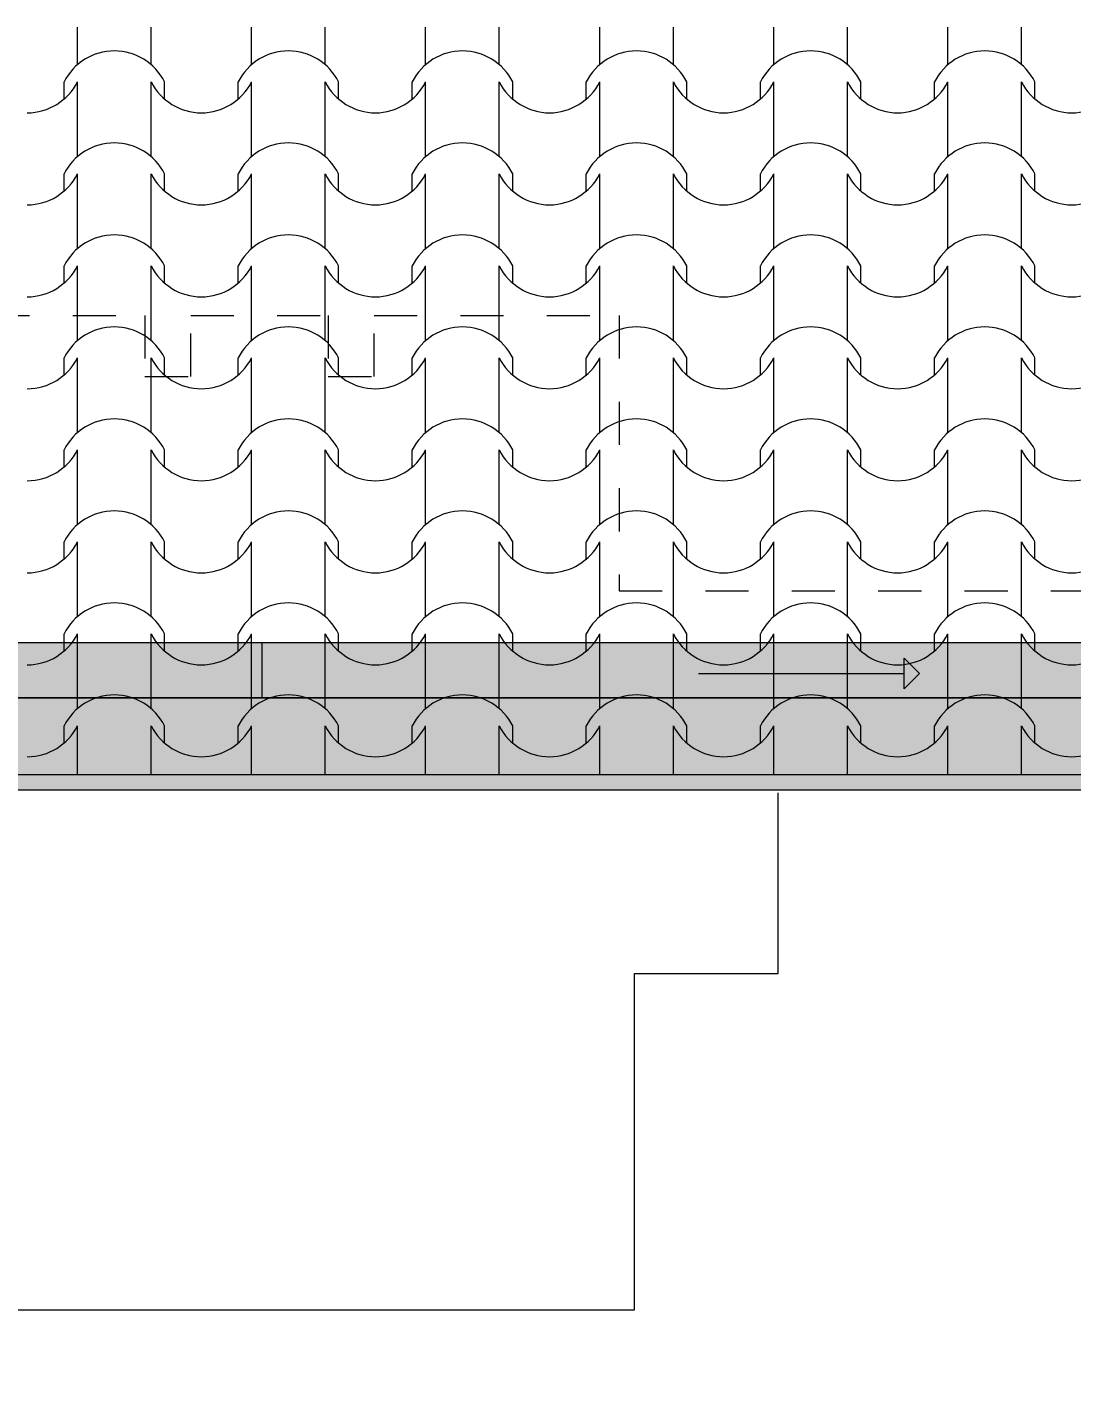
# Model space of a CAD drawing. Header units: feet. Extents: x 2791058 to 2855058, y -67651 to -26651.
# Drawn here: x 2811084 to 2814498, y -58120 to -53667 of the extents above; entities that cross this region are included whole.
import ezdxf

# ---------------------------------------------------------------- set-up
doc = ezdxf.new("R2010")
doc.units = ezdxf.units.FT
doc.header["$MEASUREMENT"] = 0
doc.linetypes.add('Dashed', pattern=[282.222223, 141.111112, -141.111112])
doc.linetypes.add('Long Dashed', pattern=[529.166651, 317.499995, -211.666656])
for name, color, linetype in [('Dimensioning - General', 7, 'Continuous'), ('Exterior walls', 7, 'Continuous'), ('Shell - Roof', 7, 'Continuous')]:
    doc.layers.add(name, color=color, linetype=linetype)
for name, color, linetype, lineweight in [('Dimensioning - General_Pen_No__1', 7, 'Continuous', 0), ('Exterior walls_Pen_No__1', 7, 'Continuous', 0), ('Model Unit - Zone_Pen_No__101', 252, 'Continuous', 0), ('Shell - Roof_Pen_No__1', 7, 'Continuous', 0), ('Shell - Roof_Pen_No__21', 7, 'Continuous', 0), ('Structural - Bearing_Pen_No__1', 7, 'Continuous', 0), ('Structural - Bearing_Pen_No__13', 54, 'Continuous', 0)]:
    doc.layers.add(name, color=color, linetype=linetype, lineweight=lineweight)
for name, color, linetype, lineweight, true_color in [('Exterior walls_Pen_No__85', 7, 'Continuous', 0, 0x80c2ff), ('Shell - Roof_Pen_No__62', 7, 'Continuous', 0, 0xaaaaaa), ('Structural - Bearing_Pen_No__82', 7, 'Continuous', 0, 0xaaaaaa)]:
    doc.layers.add(name, color=color, linetype=linetype, lineweight=lineweight, true_color=true_color)
doc.styles.add('GENERATED_STYLE_2', font='arial.ttf')
doc.dimstyles.new('GENERATED_STYLE__2', dxfattribs={"dimtxt": 250, "dimasz": 190, "dimexe": 0.18, "dimexo": 3, "dimgap": 0.09, "dimtad": 1, "dimtih": 1, "dimtoh": 1, "dimlfac": 0.001, "dimzin": 0, "dimdsep": 46, "dimtxsty": 'GENERATED_STYLE_2', "dimblk": 'ARROWHEAD_2', "dimblk1": 'ARROWHEAD_2', "dimblk2": 'ARROWHEAD_2', "dimcen": 0.09, "dimclrd": 7, "dimclre": 7, "dimclrt": 7, "dimadec": 0, "dimazin": 0, "dimtfac": 1, "dimtdec": 4, "dimtmove": 0, "dimatfit": 3, "dimfxl": 1, "dimtolj": 1, "dimtzin": 0, "dimarcsym": 0})

# ---------------------------------------------------------------- blocks, each defined once
blk = doc.blocks.new('*X2', base_point=(2247653.8, -76425))
at = {"layer": 'Structural - Bearing_Pen_No__82', "color": 253, "linetype": 'Continuous', "lineweight": 0, "true_color": 0xaaaaaa}
for p, q in [((2811248, -53788.6), (2811248, -53666.6)), ((2811488.5, -53788.6), (2811488.5, -53666.6)), ((2811817, -53788.6), (2811817, -53666.6)), ((2812057.4, -53788.6), (2812057.4, -53666.6)), ((2812385.9, -53788.6), (2812385.9, -53666.6)), ((2812626.4, -53788.6), (2812626.4, -53666.6)), ((2812954.9, -53788.6), (2812954.9, -53666.6)), ((2813195.4, -53788.6), (2813195.4, -53666.6)), ((2813523.9, -53788.6), (2813523.9, -53666.6)), ((2813764.3, -53788.6), (2813764.3, -53666.6)), ((2814092.8, -53788.6), (2814092.8, -53666.6)), ((2814333.3, -53788.6), (2814333.3, -53666.6)), ((2811204, -53901.4), (2811204, -53845.3)), ((2811248, -53967.3), (2811248, -53845.3)), ((2811488.5, -53967.3), (2811488.5, -53845.3)), ((2811532.5, -53901.4), (2811532.5, -53845.3)), ((2811773, -53901.4), (2811773, -53845.3)), ((2811817, -53967.3), (2811817, -53845.3)), ((2812057.4, -53967.3), (2812057.4, -53845.3)), ((2812101.5, -53901.4), (2812101.5, -53845.3)), ((2812341.9, -53901.4), (2812341.9, -53845.3)), ((2812385.9, -53967.3), (2812385.9, -53845.3)), ((2812626.4, -53967.3), (2812626.4, -53845.3)), ((2812670.4, -53901.4), (2812670.4, -53845.3)), ((2812910.9, -53901.4), (2812910.9, -53845.3)), ((2812954.9, -53967.3), (2812954.9, -53845.3)), ((2813195.4, -53967.3), (2813195.4, -53845.3)), ((2813239.4, -53901.4), (2813239.4, -53845.3)), ((2813479.8, -53901.4), (2813479.8, -53845.3)), ((2813523.9, -53967.3), (2813523.9, -53845.3)), ((2813764.3, -53967.3), (2813764.3, -53845.3)), ((2813808.3, -53901.4), (2813808.3, -53845.3)), ((2814048.8, -53901.4), (2814048.8, -53845.3)), ((2814092.8, -53967.3), (2814092.8, -53845.3)), ((2814333.3, -53967.3), (2814333.3, -53845.3)), ((2814377.3, -53901.4), (2814377.3, -53845.3)), ((2811248, -54089.2), (2811248, -53967.3)), ((2811488.5, -54089.2), (2811488.5, -53967.3)), ((2811817, -54089.2), (2811817, -53967.3)), ((2812057.4, -54089.2), (2812057.4, -53967.3)), ((2812385.9, -54089.2), (2812385.9, -53967.3)), ((2812626.4, -54089.2), (2812626.4, -53967.3)), ((2812954.9, -54089.2), (2812954.9, -53967.3)), ((2813195.4, -54089.2), (2813195.4, -53967.3)), ((2813523.9, -54089.2), (2813523.9, -53967.3)), ((2813764.3, -54089.2), (2813764.3, -53967.3)), ((2814092.8, -54089.2), (2814092.8, -53967.3)), ((2814333.3, -54089.2), (2814333.3, -53967.3)), ((2811204, -54202.1), (2811204, -54146)), ((2811248, -54268), (2811248, -54146)), ((2811488.5, -54268), (2811488.5, -54146)), ((2811532.5, -54202.1), (2811532.5, -54146)), ((2811773, -54202.1), (2811773, -54146)), ((2811817, -54268), (2811817, -54146)), ((2812057.4, -54268), (2812057.4, -54146)), ((2812101.5, -54202.1), (2812101.5, -54146)), ((2812341.9, -54202.1), (2812341.9, -54146)), ((2812385.9, -54268), (2812385.9, -54146)), ((2812626.4, -54268), (2812626.4, -54146)), ((2812670.4, -54202.1), (2812670.4, -54146)), ((2812910.9, -54202.1), (2812910.9, -54146)), ((2812954.9, -54268), (2812954.9, -54146)), ((2813195.4, -54268), (2813195.4, -54146)), ((2813239.4, -54202.1), (2813239.4, -54146)), ((2813479.8, -54202.1), (2813479.8, -54146)), ((2813523.9, -54268), (2813523.9, -54146)), ((2813764.3, -54268), (2813764.3, -54146)), ((2813808.3, -54202.1), (2813808.3, -54146)), ((2814048.8, -54202.1), (2814048.8, -54146)), ((2814092.8, -54268), (2814092.8, -54146)), ((2814333.3, -54268), (2814333.3, -54146)), ((2814377.3, -54202.1), (2814377.3, -54146)), ((2811248, -54389.9), (2811248, -54268)), ((2811488.5, -54389.9), (2811488.5, -54268)), ((2811817, -54389.9), (2811817, -54268)), ((2812057.4, -54389.9), (2812057.4, -54268)), ((2812385.9, -54389.9), (2812385.9, -54268)), ((2812626.4, -54389.9), (2812626.4, -54268)), ((2812954.9, -54389.9), (2812954.9, -54268)), ((2813195.4, -54389.9), (2813195.4, -54268)), ((2813523.9, -54389.9), (2813523.9, -54268)), ((2813764.3, -54389.9), (2813764.3, -54268)), ((2814092.8, -54389.9), (2814092.8, -54268)), ((2814333.3, -54389.9), (2814333.3, -54268)), ((2811204, -54502.8), (2811204, -54446.7)), ((2811248, -54568.6), (2811248, -54446.7)), ((2811488.5, -54568.6), (2811488.5, -54446.7)), ((2811532.5, -54502.8), (2811532.5, -54446.7)), ((2811773, -54502.8), (2811773, -54446.7)), ((2811817, -54568.6), (2811817, -54446.7)), ((2812057.4, -54568.6), (2812057.4, -54446.7)), ((2812101.5, -54502.8), (2812101.5, -54446.7)), ((2812341.9, -54502.8), (2812341.9, -54446.7)), ((2812385.9, -54568.6), (2812385.9, -54446.7)), ((2812626.4, -54568.6), (2812626.4, -54446.7)), ((2812670.4, -54502.8), (2812670.4, -54446.7)), ((2812910.9, -54502.8), (2812910.9, -54446.7)), ((2812954.9, -54568.6), (2812954.9, -54446.7)), ((2813195.4, -54568.6), (2813195.4, -54446.7)), ((2813239.4, -54502.8), (2813239.4, -54446.7)), ((2813479.8, -54502.8), (2813479.8, -54446.7)), ((2813523.9, -54568.6), (2813523.9, -54446.7)), ((2813764.3, -54568.6), (2813764.3, -54446.7)), ((2813808.3, -54502.8), (2813808.3, -54446.7)), ((2814048.8, -54502.8), (2814048.8, -54446.7)), ((2814092.8, -54568.6), (2814092.8, -54446.7)), ((2814333.3, -54568.6), (2814333.3, -54446.7)), ((2814377.3, -54502.8), (2814377.3, -54446.7)), ((2811248, -54690.6), (2811248, -54568.6)), ((2811488.5, -54690.6), (2811488.5, -54568.6)), ((2811817, -54690.6), (2811817, -54568.6)), ((2812057.4, -54690.6), (2812057.4, -54568.6)), ((2812385.9, -54690.6), (2812385.9, -54568.6)), ((2812626.4, -54690.6), (2812626.4, -54568.6)), ((2812954.9, -54690.6), (2812954.9, -54568.6)), ((2813195.4, -54690.6), (2813195.4, -54568.6)), ((2813523.9, -54690.6), (2813523.9, -54568.6)), ((2813764.3, -54690.6), (2813764.3, -54568.6)), ((2814092.8, -54690.6), (2814092.8, -54568.6)), ((2814333.3, -54690.6), (2814333.3, -54568.6)), ((2811204, -54803.4), (2811204, -54747.4)), ((2811248, -54869.3), (2811248, -54747.4)), ((2811488.5, -54869.3), (2811488.5, -54747.4)), ((2811532.5, -54803.4), (2811532.5, -54747.4)), ((2811773, -54803.4), (2811773, -54747.4)), ((2811817, -54869.3), (2811817, -54747.4)), ((2812057.4, -54869.3), (2812057.4, -54747.4)), ((2812101.5, -54803.4), (2812101.5, -54747.4)), ((2812341.9, -54803.4), (2812341.9, -54747.4)), ((2812385.9, -54869.3), (2812385.9, -54747.4)), ((2812626.4, -54869.3), (2812626.4, -54747.4)), ((2812670.4, -54803.4), (2812670.4, -54747.4)), ((2812910.9, -54803.4), (2812910.9, -54747.4)), ((2812954.9, -54869.3), (2812954.9, -54747.4)), ((2813195.4, -54869.3), (2813195.4, -54747.4)), ((2813239.4, -54803.4), (2813239.4, -54747.4)), ((2813479.8, -54803.4), (2813479.8, -54747.4)), ((2813523.9, -54869.3), (2813523.9, -54747.4)), ((2813764.3, -54869.3), (2813764.3, -54747.4)), ((2813808.3, -54803.4), (2813808.3, -54747.4)), ((2814048.8, -54803.4), (2814048.8, -54747.4)), ((2814092.8, -54869.3), (2814092.8, -54747.4)), ((2814333.3, -54869.3), (2814333.3, -54747.4)), ((2814377.3, -54803.4), (2814377.3, -54747.4)), ((2811248, -54991.2), (2811248, -54869.3)), ((2811488.5, -54991.2), (2811488.5, -54869.3)), ((2811817, -54991.2), (2811817, -54869.3)), ((2812057.4, -54991.2), (2812057.4, -54869.3)), ((2812385.9, -54991.2), (2812385.9, -54869.3)), ((2812626.4, -54991.2), (2812626.4, -54869.3)), ((2812954.9, -54991.2), (2812954.9, -54869.3)), ((2813195.4, -54991.2), (2813195.4, -54869.3)), ((2813523.9, -54991.2), (2813523.9, -54869.3)), ((2813764.3, -54991.2), (2813764.3, -54869.3)), ((2814092.8, -54991.2), (2814092.8, -54869.3)), ((2814333.3, -54991.2), (2814333.3, -54869.3)), ((2811204, -55104.1), (2811204, -55048)), ((2811248, -55170), (2811248, -55048)), ((2811488.5, -55170), (2811488.5, -55048)), ((2811532.5, -55104.1), (2811532.5, -55048)), ((2811773, -55104.1), (2811773, -55048)), ((2811817, -55170), (2811817, -55048)), ((2812057.4, -55170), (2812057.4, -55048)), ((2812101.5, -55104.1), (2812101.5, -55048)), ((2812341.9, -55104.1), (2812341.9, -55048)), ((2812385.9, -55170), (2812385.9, -55048)), ((2812626.4, -55170), (2812626.4, -55048)), ((2812670.4, -55104.1), (2812670.4, -55048)), ((2812910.9, -55104.1), (2812910.9, -55048)), ((2812954.9, -55170), (2812954.9, -55048)), ((2813195.4, -55170), (2813195.4, -55048)), ((2813239.4, -55104.1), (2813239.4, -55048)), ((2813479.8, -55104.1), (2813479.8, -55048)), ((2813523.9, -55170), (2813523.9, -55048)), ((2813764.3, -55170), (2813764.3, -55048)), ((2813808.3, -55104.1), (2813808.3, -55048)), ((2814048.8, -55104.1), (2814048.8, -55048)), ((2814092.8, -55170), (2814092.8, -55048)), ((2814333.3, -55170), (2814333.3, -55048)), ((2814377.3, -55104.1), (2814377.3, -55048)), ((2811248, -55291.9), (2811248, -55170)), ((2811488.5, -55291.9), (2811488.5, -55170)), ((2811817, -55291.9), (2811817, -55170)), ((2812057.4, -55291.9), (2812057.4, -55170)), ((2812385.9, -55291.9), (2812385.9, -55170)), ((2812626.4, -55291.9), (2812626.4, -55170)), ((2812954.9, -55291.9), (2812954.9, -55170)), ((2813195.4, -55291.9), (2813195.4, -55170)), ((2813523.9, -55291.9), (2813523.9, -55170)), ((2813764.3, -55291.9), (2813764.3, -55170)), ((2814092.8, -55291.9), (2814092.8, -55170)), ((2814333.3, -55291.9), (2814333.3, -55170)), ((2811204, -55404.8), (2811204, -55348.7)), ((2811248, -55470.6), (2811248, -55348.7)), ((2811488.5, -55470.6), (2811488.5, -55348.7)), ((2811532.5, -55404.8), (2811532.5, -55348.7)), ((2811773, -55404.8), (2811773, -55348.7)), ((2811817, -55470.6), (2811817, -55348.7)), ((2812057.4, -55470.6), (2812057.4, -55348.7)), ((2812101.5, -55404.8), (2812101.5, -55348.7)), ((2812341.9, -55404.8), (2812341.9, -55348.7)), ((2812385.9, -55470.6), (2812385.9, -55348.7)), ((2812626.4, -55470.6), (2812626.4, -55348.7)), ((2812670.4, -55404.8), (2812670.4, -55348.7)), ((2812910.9, -55404.8), (2812910.9, -55348.7)), ((2812954.9, -55470.6), (2812954.9, -55348.7)), ((2813195.4, -55470.6), (2813195.4, -55348.7)), ((2813239.4, -55404.8), (2813239.4, -55348.7)), ((2813479.8, -55404.8), (2813479.8, -55348.7)), ((2813523.9, -55470.6), (2813523.9, -55348.7)), ((2813764.3, -55470.6), (2813764.3, -55348.7)), ((2813808.3, -55404.8), (2813808.3, -55348.7)), ((2814048.8, -55404.8), (2814048.8, -55348.7)), ((2814092.8, -55470.6), (2814092.8, -55348.7)), ((2814333.3, -55470.6), (2814333.3, -55348.7)), ((2814377.3, -55404.8), (2814377.3, -55348.7)), ((2811248, -55592.6), (2811248, -55470.6)), ((2811488.5, -55592.6), (2811488.5, -55470.6)), ((2811817, -55592.6), (2811817, -55470.6)), ((2812057.4, -55592.6), (2812057.4, -55470.6)), ((2812385.9, -55592.6), (2812385.9, -55470.6)), ((2812626.4, -55592.6), (2812626.4, -55470.6)), ((2812954.9, -55592.6), (2812954.9, -55470.6)), ((2813195.4, -55592.6), (2813195.4, -55470.6)), ((2813523.9, -55592.6), (2813523.9, -55470.6)), ((2813764.3, -55592.6), (2813764.3, -55470.6)), ((2814092.8, -55592.6), (2814092.8, -55470.6)), ((2814333.3, -55592.6), (2814333.3, -55470.6)), ((2811204, -55705.4), (2811204, -55649.4)), ((2811248, -55771.3), (2811248, -55649.4)), ((2811488.5, -55771.3), (2811488.5, -55649.4)), ((2811532.5, -55705.4), (2811532.5, -55649.4)), ((2811773, -55705.4), (2811773, -55649.4)), ((2811817, -55771.3), (2811817, -55649.4)), ((2812057.4, -55771.3), (2812057.4, -55649.4)), ((2812101.5, -55705.4), (2812101.5, -55649.4)), ((2812341.9, -55705.4), (2812341.9, -55649.4)), ((2812385.9, -55771.3), (2812385.9, -55649.4)), ((2812626.4, -55771.3), (2812626.4, -55649.4)), ((2812670.4, -55705.4), (2812670.4, -55649.4)), ((2812910.9, -55705.4), (2812910.9, -55649.4)), ((2812954.9, -55771.3), (2812954.9, -55649.4)), ((2813195.4, -55771.3), (2813195.4, -55649.4)), ((2813239.4, -55705.4), (2813239.4, -55649.4)), ((2813479.8, -55705.4), (2813479.8, -55649.4)), ((2813523.9, -55771.3), (2813523.9, -55649.4)), ((2813764.3, -55771.3), (2813764.3, -55649.4)), ((2813808.3, -55705.4), (2813808.3, -55649.4)), ((2814048.8, -55705.4), (2814048.8, -55649.4)), ((2814092.8, -55771.3), (2814092.8, -55649.4)), ((2814333.3, -55771.3), (2814333.3, -55649.4)), ((2814377.3, -55705.4), (2814377.3, -55649.4)), ((2811248, -55893.3), (2811248, -55771.3)), ((2811488.5, -55893.3), (2811488.5, -55771.3)), ((2811817, -55893.3), (2811817, -55771.3)), ((2812057.4, -55893.3), (2812057.4, -55771.3)), ((2812385.9, -55893.3), (2812385.9, -55771.3)), ((2812626.4, -55893.3), (2812626.4, -55771.3)), ((2812954.9, -55893.3), (2812954.9, -55771.3)), ((2813195.4, -55893.3), (2813195.4, -55771.3)), ((2813523.9, -55893.3), (2813523.9, -55771.3)), ((2813764.3, -55893.3), (2813764.3, -55771.3)), ((2814092.8, -55893.3), (2814092.8, -55771.3)), ((2814333.3, -55893.3), (2814333.3, -55771.3)), ((2811204, -56006.1), (2811204, -55950.1)), ((2811248, -56072), (2811248, -55950.1)), ((2811488.5, -56072), (2811488.5, -55950.1)), ((2811532.5, -56006.1), (2811532.5, -55950.1)), ((2811773, -56006.1), (2811773, -55950.1)), ((2811817, -56072), (2811817, -55950.1)), ((2812057.4, -56072), (2812057.4, -55950.1)), ((2812101.5, -56006.1), (2812101.5, -55950.1)), ((2812341.9, -56006.1), (2812341.9, -55950.1)), ((2812385.9, -56072), (2812385.9, -55950.1)), ((2812626.4, -56072), (2812626.4, -55950.1)), ((2812670.4, -56006.1), (2812670.4, -55950.1)), ((2812910.9, -56006.1), (2812910.9, -55950.1)), ((2812954.9, -56072), (2812954.9, -55950.1)), ((2813195.4, -56072), (2813195.4, -55950.1)), ((2813239.4, -56006.1), (2813239.4, -55950.1)), ((2813479.8, -56006.1), (2813479.8, -55950.1)), ((2813523.9, -56072), (2813523.9, -55950.1)), ((2813764.3, -56072), (2813764.3, -55950.1)), ((2813808.3, -56006.1), (2813808.3, -55950.1)), ((2814048.8, -56006.1), (2814048.8, -55950.1)), ((2814092.8, -56072), (2814092.8, -55950.1)), ((2814333.3, -56072), (2814333.3, -55950.1)), ((2814377.3, -56006.1), (2814377.3, -55950.1)), ((2811248, -56108.5), (2811248, -56072)), ((2811488.5, -56108.5), (2811488.5, -56072)), ((2811817, -56108.5), (2811817, -56072)), ((2812057.4, -56108.5), (2812057.4, -56072)), ((2812385.9, -56108.5), (2812385.9, -56072)), ((2812626.4, -56108.5), (2812626.4, -56072)), ((2812954.9, -56108.5), (2812954.9, -56072)), ((2813195.4, -56108.5), (2813195.4, -56072)), ((2813523.9, -56108.5), (2813523.9, -56072)), ((2813764.3, -56108.5), (2813764.3, -56072)), ((2814092.8, -56108.5), (2814092.8, -56072)), ((2814333.3, -56108.5), (2814333.3, -56072))]:
    blk.add_line(p, q, dxfattribs=at)
for centre, radius, start, end in [((2811368.3, -53928), 183.9, 26.7044, 153.2956), ((2811937.2, -53928), 183.9, 26.7044, 153.2956), ((2812506.2, -53928), 183.9, 26.7044, 153.2956), ((2813075.1, -53928), 183.9, 26.7044, 153.2956), ((2813644.1, -53928), 183.9, 26.7044, 153.2956), ((2814213.1, -53928), 183.9, 26.7044, 153.2956), ((2811083.2, -53761.4), 184.9, 270.1705, 333.0115), ((2811653.3, -53761.4), 184.9, 206.9885, 269.8295), ((2811652.2, -53761.4), 184.9, 270.1705, 333.0115), ((2812222.2, -53761.4), 184.9, 206.9885, 269.8295), ((2812221.1, -53761.4), 184.9, 270.1705, 333.0115), ((2812791.2, -53761.4), 184.9, 206.9885, 269.8295), ((2812790.1, -53761.4), 184.9, 270.1705, 333.0115), ((2813360.2, -53761.4), 184.9, 206.9885, 269.8295), ((2813359.1, -53761.4), 184.9, 270.1705, 333.0115), ((2813929.1, -53761.4), 184.9, 206.9885, 269.8295), ((2813928, -53761.4), 184.9, 270.1705, 333.0115), ((2814498.1, -53761.4), 184.9, 206.9885, 269.8295), ((2814497, -53761.4), 184.9, 270.1705, 333.0115), ((2811368.3, -54228.6), 183.9, 26.7044, 153.2956), ((2811937.2, -54228.6), 183.9, 26.7044, 153.2956), ((2812506.2, -54228.6), 183.9, 26.7044, 153.2956), ((2813075.1, -54228.6), 183.9, 26.7044, 153.2956), ((2813644.1, -54228.6), 183.9, 26.7044, 153.2956), ((2814213.1, -54228.6), 183.9, 26.7044, 153.2956), ((2811083.2, -54062.1), 184.9, 270.1705, 333.0115), ((2811653.3, -54062.1), 184.9, 206.9885, 269.8295), ((2811652.2, -54062.1), 184.9, 270.1705, 333.0115), ((2812222.2, -54062.1), 184.9, 206.9885, 269.8295), ((2812221.1, -54062.1), 184.9, 270.1705, 333.0115), ((2812791.2, -54062.1), 184.9, 206.9885, 269.8295), ((2812790.1, -54062.1), 184.9, 270.1705, 333.0115), ((2813360.2, -54062.1), 184.9, 206.9885, 269.8295), ((2813359.1, -54062.1), 184.9, 270.1705, 333.0115), ((2813929.1, -54062.1), 184.9, 206.9885, 269.8295), ((2813928, -54062.1), 184.9, 270.1705, 333.0115), ((2814498.1, -54062.1), 184.9, 206.9885, 269.8295), ((2814497, -54062.1), 184.9, 270.1705, 333.0115), ((2811368.3, -54529.3), 183.9, 26.7044, 153.2956), ((2811937.2, -54529.3), 183.9, 26.7044, 153.2956), ((2812506.2, -54529.3), 183.9, 26.7044, 153.2956), ((2813075.1, -54529.3), 183.9, 26.7044, 153.2956), ((2813644.1, -54529.3), 183.9, 26.7044, 153.2956), ((2814213.1, -54529.3), 183.9, 26.7044, 153.2956), ((2811083.2, -54362.8), 184.9, 270.1705, 333.0115), ((2811653.3, -54362.8), 184.9, 206.9885, 269.8295), ((2811652.2, -54362.8), 184.9, 270.1705, 333.0115), ((2812222.2, -54362.8), 184.9, 206.9885, 269.8295), ((2812221.1, -54362.8), 184.9, 270.1705, 333.0115), ((2812791.2, -54362.8), 184.9, 206.9885, 269.8295), ((2812790.1, -54362.8), 184.9, 270.1705, 333.0115), ((2813360.2, -54362.8), 184.9, 206.9885, 269.8295), ((2813359.1, -54362.8), 184.9, 270.1705, 333.0115), ((2813929.1, -54362.8), 184.9, 206.9885, 269.8295), ((2813928, -54362.8), 184.9, 270.1705, 333.0115), ((2814498.1, -54362.8), 184.9, 206.9885, 269.8295), ((2814497, -54362.8), 184.9, 270.1705, 333.0115), ((2811368.3, -54830), 183.9, 26.7044, 153.2956), ((2811937.2, -54830), 183.9, 26.7044, 153.2956), ((2812506.2, -54830), 183.9, 26.7044, 153.2956), ((2813075.1, -54830), 183.9, 26.7044, 153.2956), ((2813644.1, -54830), 183.9, 26.7044, 153.2956), ((2814213.1, -54830), 183.9, 26.7044, 153.2956), ((2811083.2, -54663.4), 184.9, 270.1705, 333.0115), ((2811653.3, -54663.4), 184.9, 206.9885, 269.8295), ((2811652.2, -54663.4), 184.9, 270.1705, 333.0115), ((2812222.2, -54663.4), 184.9, 206.9885, 269.8295), ((2812221.1, -54663.4), 184.9, 270.1705, 333.0115), ((2812791.2, -54663.4), 184.9, 206.9885, 269.8295), ((2812790.1, -54663.4), 184.9, 270.1705, 333.0115), ((2813360.2, -54663.4), 184.9, 206.9885, 269.8295), ((2813359.1, -54663.4), 184.9, 270.1705, 333.0115), ((2813929.1, -54663.4), 184.9, 206.9885, 269.8295), ((2813928, -54663.4), 184.9, 270.1705, 333.0115), ((2814498.1, -54663.4), 184.9, 206.9885, 269.8295), ((2814497, -54663.4), 184.9, 270.1705, 333.0115), ((2811368.3, -55130.7), 183.9, 26.7044, 153.2956), ((2811937.2, -55130.7), 183.9, 26.7044, 153.2956), ((2812506.2, -55130.7), 183.9, 26.7044, 153.2956), ((2813075.1, -55130.7), 183.9, 26.7044, 153.2956), ((2813644.1, -55130.7), 183.9, 26.7044, 153.2956), ((2814213.1, -55130.7), 183.9, 26.7044, 153.2956), ((2811083.2, -54964.1), 184.9, 270.1705, 333.0115), ((2811653.3, -54964.1), 184.9, 206.9885, 269.8295), ((2811652.2, -54964.1), 184.9, 270.1705, 333.0115), ((2812222.2, -54964.1), 184.9, 206.9885, 269.8295), ((2812221.1, -54964.1), 184.9, 270.1705, 333.0115), ((2812791.2, -54964.1), 184.9, 206.9885, 269.8295), ((2812790.1, -54964.1), 184.9, 270.1705, 333.0115), ((2813360.2, -54964.1), 184.9, 206.9885, 269.8295), ((2813359.1, -54964.1), 184.9, 270.1705, 333.0115), ((2813929.1, -54964.1), 184.9, 206.9885, 269.8295), ((2813928, -54964.1), 184.9, 270.1705, 333.0115), ((2814498.1, -54964.1), 184.9, 206.9885, 269.8295), ((2814497, -54964.1), 184.9, 270.1705, 333.0115), ((2811368.3, -55431.3), 183.9, 26.7044, 153.2956), ((2811937.2, -55431.3), 183.9, 26.7044, 153.2956), ((2812506.2, -55431.3), 183.9, 26.7044, 153.2956), ((2813075.1, -55431.3), 183.9, 26.7044, 153.2956), ((2813644.1, -55431.3), 183.9, 26.7044, 153.2956), ((2814213.1, -55431.3), 183.9, 26.7044, 153.2956), ((2811083.2, -55264.8), 184.9, 270.1705, 333.0115), ((2811653.3, -55264.8), 184.9, 206.9885, 269.8295), ((2811652.2, -55264.8), 184.9, 270.1705, 333.0115), ((2812222.2, -55264.8), 184.9, 206.9885, 269.8295), ((2812221.1, -55264.8), 184.9, 270.1705, 333.0115), ((2812791.2, -55264.8), 184.9, 206.9885, 269.8295), ((2812790.1, -55264.8), 184.9, 270.1705, 333.0115), ((2813360.2, -55264.8), 184.9, 206.9885, 269.8295), ((2813359.1, -55264.8), 184.9, 270.1705, 333.0115), ((2813929.1, -55264.8), 184.9, 206.9885, 269.8295), ((2813928, -55264.8), 184.9, 270.1705, 333.0115), ((2814498.1, -55264.8), 184.9, 206.9885, 269.8295), ((2814497, -55264.8), 184.9, 270.1705, 333.0115), ((2811368.3, -55732), 183.9, 26.7044, 153.2956), ((2811937.2, -55732), 183.9, 26.7044, 153.2956), ((2812506.2, -55732), 183.9, 26.7044, 153.2956), ((2813075.1, -55732), 183.9, 26.7044, 153.2956), ((2813644.1, -55732), 183.9, 26.7044, 153.2956), ((2814213.1, -55732), 183.9, 26.7044, 153.2956), ((2811083.2, -55565.5), 184.9, 270.1705, 333.0115), ((2811653.3, -55565.5), 184.9, 206.9885, 269.8295), ((2811652.2, -55565.5), 184.9, 270.1705, 333.0115), ((2812222.2, -55565.5), 184.9, 206.9885, 269.8295), ((2812221.1, -55565.5), 184.9, 270.1705, 333.0115), ((2812791.2, -55565.5), 184.9, 206.9885, 269.8295), ((2812790.1, -55565.5), 184.9, 270.1705, 333.0115), ((2813360.2, -55565.5), 184.9, 206.9885, 269.8295), ((2813359.1, -55565.5), 184.9, 270.1705, 333.0115), ((2813929.1, -55565.5), 184.9, 206.9885, 269.8295), ((2813928, -55565.5), 184.9, 270.1705, 333.0115), ((2814498.1, -55565.5), 184.9, 206.9885, 269.8295), ((2814497, -55565.5), 184.9, 270.1705, 333.0115), ((2811368.3, -56032.7), 183.9, 26.7044, 153.2956), ((2811937.2, -56032.7), 183.9, 26.7044, 153.2956), ((2812506.2, -56032.7), 183.9, 26.7044, 153.2956), ((2813075.1, -56032.7), 183.9, 26.7044, 153.2956), ((2813644.1, -56032.7), 183.9, 26.7044, 153.2956), ((2814213.1, -56032.7), 183.9, 26.7044, 153.2956), ((2811083.2, -55866.1), 184.9, 270.1705, 333.0115), ((2811653.3, -55866.1), 184.9, 206.9885, 269.8295), ((2811652.2, -55866.1), 184.9, 270.1705, 333.0115), ((2812222.2, -55866.1), 184.9, 206.9885, 269.8295), ((2812221.1, -55866.1), 184.9, 270.1705, 333.0115), ((2812791.2, -55866.1), 184.9, 206.9885, 269.8295), ((2812790.1, -55866.1), 184.9, 270.1705, 333.0115), ((2813360.2, -55866.1), 184.9, 206.9885, 269.8295), ((2813359.1, -55866.1), 184.9, 270.1705, 333.0115), ((2813929.1, -55866.1), 184.9, 206.9885, 269.8295), ((2813928, -55866.1), 184.9, 270.1705, 333.0115), ((2814498.1, -55866.1), 184.9, 206.9885, 269.8295), ((2814497, -55866.1), 184.9, 270.1705, 333.0115)]:
    blk.add_arc(centre, radius, start, end, dxfattribs=at)
blk = doc.blocks.new('Fill_1', base_point=(2247653.8, -74225))
at = {"layer": 'Structural - Bearing_Pen_No__1', "color": 7, "linetype": 'Continuous', "lineweight": 0}
blk.add_line((2803618.2, -56108.5), (2820018.2, -56108.5), dxfattribs=at)
at = {"layer": 'Structural - Bearing_Pen_No__82', "color": 253, "linetype": 'Continuous', "lineweight": 0, "true_color": 0xaaaaaa}
blk.add_blockref('*X2', (2247653.8, -76425), dxfattribs=at)
blk = doc.blocks.new('Wall_2', base_point=(2819768.2, -55858.5))
at = {"layer": 'Exterior walls_Pen_No__85', "linetype": 'Continuous', "lineweight": 0, "true_color": 0x80c2ff}
blk.add_hatch(color=151, dxfattribs=at).paths.add_polyline_path([(2808346.4, -55678.5), (2808346.4, -55858.5), (2815278.2, -55858.5), (2815278.2, -55678.5)])
at = {"layer": 'Exterior walls_Pen_No__1', "color": 7, "linetype": 'Continuous', "lineweight": 0, "flags": 128}
for points in [[(2819768.2, -55678.5), (2803868.2, -55678.5)], [(2803868.2, -55858.5), (2819768.2, -55858.5)]]:
    blk.add_lwpolyline(points, dxfattribs=at)
blk = doc.blocks.new('Line_15', base_point=(2813277.5, -55778.6))
at = {"layer": 'Shell - Roof', "linetype": 'Continuous', "lineweight": 0, "true_color": 0x000000}
blk.add_hatch(color=18, dxfattribs=at).paths.add_polyline_path([(2813999.4, -55778.6), (2813949.4, -55728.6), (2813949.4, -55828.6)])
at = {"layer": 'Shell - Roof_Pen_No__1', "color": 7, "linetype": 'Continuous', "lineweight": 0}
for p, q in [((2813999.4, -55778.6), (2813949.4, -55728.6)), ((2813949.4, -55828.6), (2813949.4, -55728.6)), ((2813999.4, -55778.6), (2813949.4, -55828.6))]:
    blk.add_line(p, q, dxfattribs=at)
at = {"layer": 'Shell - Roof_Pen_No__21', "color": 7, "linetype": 'Continuous', "lineweight": 0}
blk.add_line((2813277.5, -55778.6), (2813949.4, -55778.6), dxfattribs=at)
blk = doc.blocks.new('*D146', base_point=(2247653.8, -76425))
at = {"layer": 'Dimensioning - General_Pen_No__1', "color": 7, "linetype": 'Continuous', "lineweight": 0, "transparency": 16777216}
for p, q in [((2819768.2, -58979.1), (2819768.2, -59354.1)), ((2819696, -59291.6), (2819840.3, -59041.6)), ((2819996, -59291.6), (2820140.3, -59041.6)), ((2819768.2, -59166.6), (2803868.2, -59166.6)), ((2820068.2, -59166.6), (2819768.2, -59166.6))]:
    blk.add_line(p, q, dxfattribs=at)
blk = doc.blocks.new('ARROWHEAD_2')
at = {"color": 0, "linetype": 'Continuous', "lineweight": 0}
for p, q in [((-0.378, -0.655), (0.378, 0.655)), ((0, 0), (-1, 0))]:
    blk.add_line(p, q, dxfattribs=at)
blk = doc.blocks.new('*D147', base_point=(2247653.8, -76425))
at = {"layer": 'Dimensioning - General_Pen_No__1', "color": 7, "linetype": 'Continuous', "lineweight": 0, "transparency": 16777216}
for p, q in [((2803868.2, -58979.1), (2803868.2, -59354.1)), ((2803796, -59291.6), (2803940.3, -59041.6)), ((2819696, -59291.6), (2819840.3, -59041.6)), ((2803868.2, -59166.6), (2803568.2, -59166.6)), ((2819768.2, -59166.6), (2803868.2, -59166.6))]:
    blk.add_line(p, q, dxfattribs=at)
at = {"layer": 'Dimensioning - General_Pen_No__1', "color": 7, "lineweight": 0, "transparency": 16777216, "char_height": 250, "attachment_point": 7, "style": 'GENERATED_STYLE_2'}
for s, insert in [('\\A1;30', (2803940.4, -59116.6)), ('\\A1;15.90', (2811580.5, -59116.6))]:
    blk.add_mtext(s, dxfattribs=dict(at, insert=insert))
blk = doc.blocks.new('*D149', base_point=(2247653.8, -76425))
at = {"layer": 'Dimensioning - General_Pen_No__1', "color": 7, "linetype": 'Continuous', "lineweight": 0, "transparency": 16777216}
for p, q in [((2820068.2, -59739.1), (2820068.2, -60114.1)), ((2835668.2, -59739.1), (2835668.2, -60114.1)), ((2819996, -60051.6), (2820140.3, -59801.6)), ((2835596, -60051.6), (2835740.3, -59801.6)), ((2820068.2, -59926.6), (2803568.2, -59926.6)), ((2835668.2, -59926.6), (2820068.2, -59926.6)), ((2835790.4, -59926.6), (2835668.2, -59926.6))]:
    blk.add_line(p, q, dxfattribs=at)
at = {"layer": 'Dimensioning - General_Pen_No__1', "color": 7, "lineweight": 0, "transparency": 16777216, "insert": (2827440.7, -59876.6), "char_height": 250, "attachment_point": 7, "style": 'GENERATED_STYLE_2'}
blk.add_mtext('\\A1;15.60', dxfattribs=at)
blk = doc.blocks.new('*D150', base_point=(2247653.8, -76425))
at = {"layer": 'Dimensioning - General_Pen_No__1', "color": 7, "linetype": 'Continuous', "lineweight": 0, "transparency": 16777216}
for p, q in [((2803568.2, -59739.1), (2803568.2, -60114.1)), ((2803640.3, -59801.6), (2803496, -60051.6)), ((2819996, -60051.6), (2820140.3, -59801.6)), ((2803568.2, -59926.6), (2803445.9, -59926.6)), ((2820068.2, -59926.6), (2803568.2, -59926.6))]:
    blk.add_line(p, q, dxfattribs=at)
at = {"layer": 'Dimensioning - General_Pen_No__1', "color": 7, "lineweight": 0, "transparency": 16777216, "insert": (2811390.7, -59876.6), "char_height": 250, "attachment_point": 7, "style": 'GENERATED_STYLE_2'}
blk.add_mtext('\\A1;16.50', dxfattribs=at)

msp = doc.modelspace()

# ---------------------------------------------------------------- hatches: boundary and pattern name
at = {"layer": 'Structural - Bearing_Pen_No__13', "linetype": 'Continuous', "lineweight": 0}
msp.add_hatch(color=54, dxfattribs=at).paths.add_polyline_path([(2803568.173, -55858.549), (2803568.173, -56158.549), (2820068.173, -56158.549), (2820068.173, -55858.549)])

# ---------------------------------------------------------------- linework, layer by layer
at = {"layer": 'Model Unit - Zone_Pen_No__101', "color": 252, "linetype": 'Dashed', "lineweight": 0}
for p, q in [((2810668.173, -54608.549), (2811468.173, -54608.549)), ((2811468.173, -54608.549), (2811468.173, -54808.549)), ((2811618.173, -54808.549), (2811618.173, -54608.549)), ((2811618.173, -54608.549), (2812067.33, -54608.549)), ((2812067.33, -54608.549), (2812067.33, -54808.549)), ((2812217.33, -54808.549), (2812217.33, -54608.549)), ((2812217.33, -54608.549), (2813018.173, -54608.549)), ((2813018.173, -54608.549), (2813018.173, -55508.549)), ((2811468.173, -54808.549), (2811618.173, -54808.549)), ((2812067.33, -54808.549), (2812217.33, -54808.549)), ((2813018.173, -55508.549), (2815418.173, -55508.549))]:
    msp.add_line(p, q, dxfattribs=at)
at = {"layer": 'Shell - Roof_Pen_No__21', "color": 7, "linetype": 'Long Dashed', "lineweight": 0}
msp.add_line((2811852.098, -55858.549), (2811852.098, -55678.549), dxfattribs=at)
at = {"layer": 'Shell - Roof_Pen_No__62', "color": 253, "linetype": 'Continuous', "lineweight": 0, "true_color": 0xaaaaaa}
for p, q in [((2813538.173, -56759.03), (2813538.173, -56168.79)), ((2813068.173, -57858.549), (2813068.173, -56759.03)), ((2813068.173, -56759.03), (2813538.173, -56759.03)), ((2810618.173, -57858.549), (2813068.173, -57858.549))]:
    msp.add_line(p, q, dxfattribs=at)
at = {"layer": 'Structural - Bearing_Pen_No__1', "color": 7, "linetype": 'Continuous', "lineweight": 0, "flags": 128}
msp.add_lwpolyline([(2803568.173, -55858.549), (2803568.173, -56158.549), (2820068.173, -56158.549), (2820068.173, -55858.549)], close=True, dxfattribs=at)

# ---------------------------------------------------------------- block references
at = {"layer": 'Exterior walls', "color": 7, "lineweight": 0}
msp.add_blockref('Wall_2', (2819768.173, -55858.549), dxfattribs=at)
at = {"layer": 'Shell - Roof', "color": 7, "linetype": 'Continuous', "lineweight": 0}
msp.add_blockref('Line_15', (2813277.531, -55778.588), dxfattribs=at)
at = {"layer": 'Structural - Bearing_Pen_No__82', "color": 253, "linetype": 'Continuous', "lineweight": 0, "true_color": 0xaaaaaa}
msp.add_blockref('Fill_1', (2247653.822, -74224.967), dxfattribs=at)

# ---------------------------------------------------------------- dimensions: what is measured, and where the dimension line sits
at = {"layer": 'Dimensioning - General', "color": 7, "linetype": 'Continuous', "lineweight": 0}
for base, p1, p2, picture, middle in [((2820068.173, -59926.593), (2835668.173, -49608.549), (2820068.173, -56158.549), '*D149', (2827860.745, -59751.593)), ((2803868.173, -59166.605), (2819768.173, -55858.549), (2803868.173, -55858.549), '*D147', (2812000.46, -58991.605)), ((2819768.173, -59166.605), (2820068.173, -56158.549), (2819768.173, -55858.549), '*D146', (2820331.012, -58991.605)), ((2803568.173, -59926.593), (2820068.173, -56158.549), (2803568.173, -56158.549), '*D150', (2811810.745, -59751.593))]:
    dim = msp.add_linear_dim(base=base, p1=p1, p2=p2, angle=180, dimstyle='GENERATED_STYLE__2', dxfattribs=at)
    dim.commit()
    dim.dimension.update_dxf_attribs({"geometry": picture, "text_midpoint": middle, "dimtype": 160})

doc.saveas('drawing.dxf')
